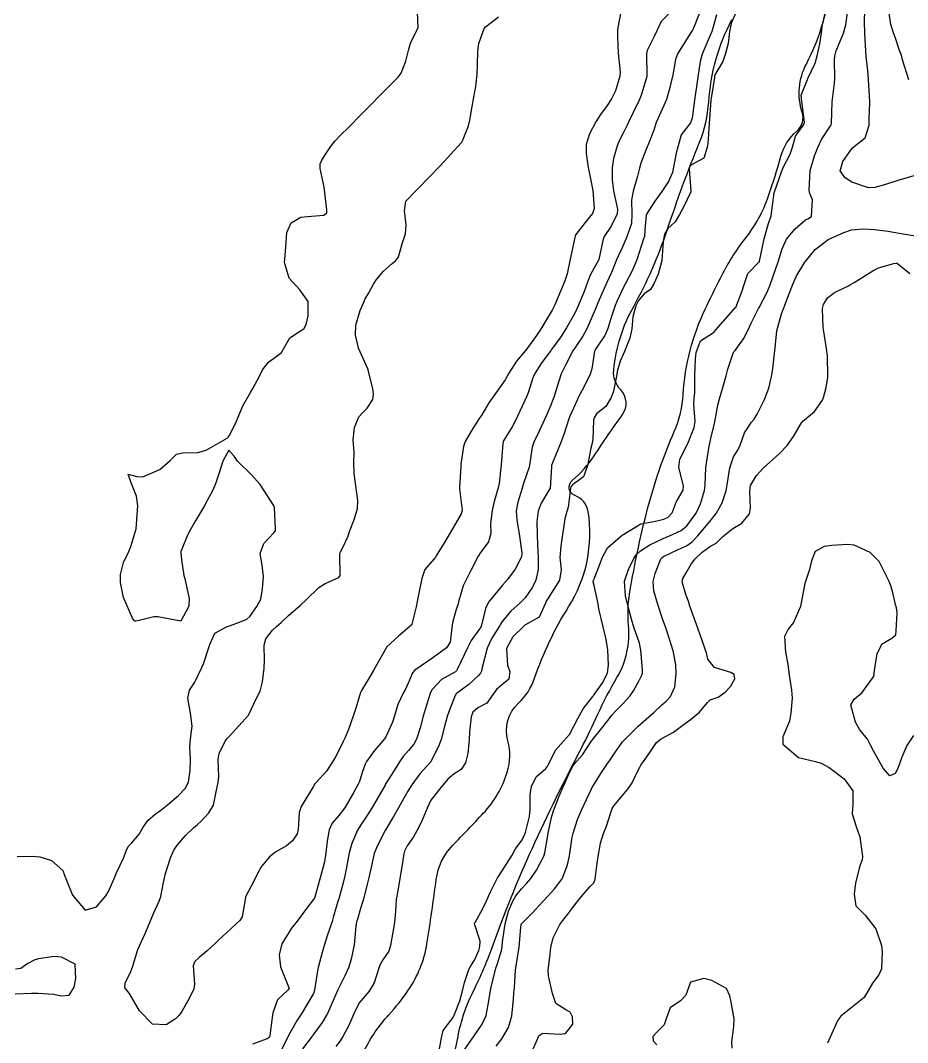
# Model space of a CAD drawing. Header units: metres. Extents: x 318500 to 325275, y 7408834 to 7428799.
# Drawn here: x 321747.1 to 321824.4, y 7416837.9 to 7416927 of the extents above; entities that cross this region are included whole.
import ezdxf

# ---------------------------------------------------------------- set-up
doc = ezdxf.new("R2010")
doc.units = ezdxf.units.M
doc.header["$MEASUREMENT"] = 0
for name, color, linetype in [('Curvas de Nivel 1m', 11, 'Continuous'), ('Curvas de Nivel 5m', 15, 'Continuous'), ('Hidrografia', 140, 'Continuous')]:
    doc.layers.add(name, color=color, linetype=linetype)

msp = doc.modelspace()

# ---------------------------------------------------------------- linework, layer by layer
at = {"layer": 'Curvas de Nivel 1m', "flags": 128}
for points, elevation in [([(321746.763, 7416854.098), (321748.108, 7416854.114), (321748.763, 7416854.068), (321749.778, 7416853.762), (321750.751, 7416852.873), (321750.822, 7416852.729), (321750.852, 7416852.626), (321751.603, 7416850.721), (321752.701, 7416849.426), (321753.695, 7416849.705), (321754.501, 7416850.683), (321754.592, 7416850.812), (321754.725, 7416851.041), (321755.23, 7416852.186), (321755.436, 7416852.67), (321756.036, 7416853.94), (321756.31, 7416854.665), (321756.457, 7416854.981), (321756.78, 7416855.303), (321757.404, 7416856.038), (321757.758, 7416856.646), (321758.183, 7416857.266), (321758.817, 7416857.776), (321759.306, 7416858.14), (321759.876, 7416858.614), (321760.838, 7416859.401), (321761.426, 7416860.012), (321761.71, 7416860.591), (321761.87, 7416861.585), (321761.883, 7416862.59), (321761.835, 7416863.652), (321761.925, 7416864.59), (321762.044, 7416865.463), (321761.888, 7416866.59), (321761.64, 7416867.903), (321761.785, 7416868.592), (321762.258, 7416869.3), (321762.885, 7416870.581), (321762.917, 7416870.655), (321762.992, 7416870.809), (321763.582, 7416872.571), (321764.019, 7416873.571), (321765.034, 7416874.118), (321765.359, 7416874.221), (321766.153, 7416874.533), (321766.799, 7416874.768), (321767.047, 7416875.005), (321767.683, 7416875.891), (321768.009, 7416876.511), (321768.167, 7416877.422), (321768.251, 7416878.508), (321768.123, 7416879.492), (321767.967, 7416880.512), (321768.27, 7416881.371), (321769.147, 7416882.31), (321769.241, 7416882.406), (321769.286, 7416882.498), (321769.295, 7416882.641), (321769.208, 7416884.499), (321769.172, 7416884.63), (321767.962, 7416886.512), (321767.213, 7416887.357), (321765.992, 7416888.539), (321765.691, 7416888.999), (321765.24, 7416889.513), (321764.691, 7416888.558), (321764.343, 7416887.433), (321764.059, 7416886.567), (321763.795, 7416885.967), (321763.173, 7416884.794), (321763.095, 7416884.657), (321763.055, 7416884.581), (321762.344, 7416883.402), (321761.871, 7416882.593), (321761.633, 7416882.104), (321761.124, 7416880.888), (321761.044, 7416880.679), (321761.034, 7416880.601), (321761.11, 7416879.954), (321761.318, 7416878.598), (321761.379, 7416878.305), (321761.761, 7416876.593), (321761.742, 7416875.911), (321761.04, 7416874.6), (321759.045, 7416874.982), (321758.702, 7416874.979), (321757.411, 7416874.654), (321757.105, 7416874.593), (321757.039, 7416874.609), (321756.966, 7416874.661), (321756.837, 7416874.868), (321756.054, 7416876.67), (321755.781, 7416877.975), (321755.783, 7416878.673), (321756.056, 7416879.72), (321756.495, 7416880.666), (321756.671, 7416881.118), (321757.15, 7416882.66), (321757.304, 7416884.658), (321757.182, 7416885.489), (321756.701, 7416886.665), (321756.447, 7416887.428), (321757.206, 7416887.217), (321757.736, 7416887.183), (321759.212, 7416887.822), (321760.112, 7416888.617), (321760.673, 7416889.164), (321761.23, 7416889.28), (321762.533, 7416889.291), (321763.239, 7416889.497), (321765.081, 7416890.553), (321765.172, 7416890.63), (321765.253, 7416890.768), (321765.87, 7416891.942), (321766.098, 7416892.538), (321766.45, 7416893.375), (321767.106, 7416894.523), (321767.314, 7416894.873), (321767.889, 7416895.95), (321768.169, 7416896.512), (321768.672, 7416897.175), (321769.347, 7416897.661), (321769.815, 7416898.031), (321770.07, 7416898.489), (321770.545, 7416899.31), (321771.381, 7416899.858), (321771.762, 7416900.087), (321771.959, 7416900.461), (321772.149, 7416901.211), (321772.131, 7416902.459), (321771.425, 7416903.481), (321770.486, 7416904.484), (321770.08, 7416905.872), (321770.139, 7416906.49), (321770.189, 7416907.201), (321770.287, 7416908.488), (321770.669, 7416909.316), (321771.51, 7416909.8), (321772.099, 7416909.873), (321773.513, 7416909.978), (321773.761, 7416910.193), (321773.785, 7416910.437), (321773.55, 7416912.44), (321773.183, 7416914.062), (321773.185, 7416914.446), (321773.304, 7416914.714), (321773.581, 7416915.15), (321774.094, 7416915.934), (321774.482, 7416916.431), (321775.024, 7416917.01), (321775.618, 7416917.602), (321776.029, 7416918.008), (321776.42, 7416918.408), (321777.642, 7416919.639), (321778.367, 7416920.379), (321779.002, 7416921.028), (321779.67, 7416921.693), (321780.006, 7416922.026), (321780.243, 7416922.354), (321780.651, 7416923.395), (321780.891, 7416924.348), (321781.076, 7416924.987), (321781.73, 7416926.34), (321781.652, 7416928.341)], 723), ([(321799.501, 7416928.104), (321799.195, 7416926.651), (321799.125, 7416926.109), (321799.121, 7416925.506), (321799.187, 7416924.108), (321799.337, 7416922.453), (321799.312, 7416922.104), (321798.935, 7416920.833), (321798.598, 7416920.111), (321798.217, 7416919.542), (321797.636, 7416918.746), (321797.228, 7416918.126), (321796.677, 7416917.071), (321796.389, 7416916.138), (321796.38, 7416915.346), (321796.566, 7416914.135), (321796.727, 7416913.298), (321796.961, 7416912.129), (321797.089, 7416910.564), (321796.934, 7416910.129), (321796.297, 7416909.349), (321795.492, 7416908.298), (321795.433, 7416908.208), (321795.41, 7416908.151), (321795.39, 7416908.053), (321794.995, 7416906.157), (321794.726, 7416904.886), (321794.499, 7416904.164), (321794.175, 7416903.423), (321793.649, 7416902.176), (321793.405, 7416901.704), (321792.823, 7416900.759), (321792.513, 7416900.189), (321792.065, 7416899.508), (321791.365, 7416898.54), (321791.219, 7416898.345), (321791.092, 7416898.204), (321790.301, 7416897.26), (321789.653, 7416896.225), (321789.324, 7416895.642), (321788.331, 7416894.245), (321787.91, 7416893.642), (321787.285, 7416892.598), (321787.146, 7416892.398), (321787.041, 7416892.262), (321786.355, 7416891.178), (321785.834, 7416890.274), (321785.69, 7416889.831), (321785.465, 7416888.278), (321785.442, 7416888.063), (321785.34, 7416886.279), (321785.348, 7416886.129), (321785.563, 7416884.276), (321785.489, 7416883.955), (321785.161, 7416883.405), (321784.514, 7416882.29), (321784.011, 7416881.423), (321783.313, 7416880.307), (321783.24, 7416880.186), (321783.115, 7416880.002), (321782.319, 7416879.104), (321782.049, 7416878.326), (321781.805, 7416877.057), (321781.656, 7416876.331), (321781.551, 7416875.845), (321781.176, 7416874.338), (321781.124, 7416874.254), (321781.038, 7416874.181), (321780.055, 7416873.319), (321779.01, 7416872.36), (321777.874, 7416870.377), (321777.547, 7416869.817), (321776.967, 7416868.851), (321776.795, 7416868.56), (321776.72, 7416868.394), (321776.306, 7416867.033), (321776.083, 7416866.403), (321775.662, 7416865.154), (321775.33, 7416864.414), (321775.189, 7416864.132), (321774.896, 7416863.515), (321774.517, 7416862.793), (321774.319, 7416862.426), (321773.751, 7416861.547), (321772.852, 7416860.557), (321772.789, 7416860.503), (321772.734, 7416860.442), (321772.578, 7416860.174), (321771.534, 7416858.459), (321771.358, 7416857.926), (321771.263, 7416856.463), (321771.185, 7416856.073), (321770.785, 7416855.478), (321770.241, 7416855.016), (321769.315, 7416854.492), (321768.766, 7416854.074), (321768.06, 7416853.204), (321767.659, 7416852.511), (321767.369, 7416851.885), (321766.722, 7416850.645), (321766.683, 7416850.558), (321766.671, 7416850.521), (321766.377, 7416848.842), (321766.201, 7416848.527), (321764.676, 7416847.127), (321764.372, 7416846.854), (321764.054, 7416846.556), (321763.343, 7416845.88), (321762.651, 7416845.284), (321762.27, 7416844.952), (321762.114, 7416844.578), (321762.231, 7416842.961), (321762.189, 7416842.576), (321761.8, 7416841.78), (321761.14, 7416840.592), (321760.911, 7416840.269), (321760.58, 7416839.951), (321759.763, 7416839.422), (321758.573, 7416839.486), (321757.442, 7416840.641), (321756.604, 7416842.099), (321756.364, 7416842.41), (321756.154, 7416842.657), (321756.187, 7416843.086), (321756.629, 7416843.941), (321756.826, 7416844.459), (321756.879, 7416844.648), (321757.308, 7416845.996), (321757.593, 7416846.641), (321757.939, 7416847.376), (321758.459, 7416848.632), (321758.528, 7416848.796), (321758.698, 7416849.186), (321759.139, 7416850.198), (321759.288, 7416850.621), (321759.536, 7416851.82), (321759.699, 7416852.616), (321760.133, 7416853.979), (321760.403, 7416854.606), (321760.543, 7416854.834), (321760.778, 7416855.135), (321761.454, 7416855.93), (321762.148, 7416856.587), (321762.497, 7416856.891), (321762.809, 7416857.184), (321763.487, 7416857.903), (321763.881, 7416858.564), (321764.153, 7416859.87), (321764.298, 7416860.558), (321764.351, 7416861.064), (321764.312, 7416862.559), (321764.384, 7416863.061), (321764.904, 7416864.155), (321765.081, 7416864.374), (321765.25, 7416864.545), (321766.929, 7416866.427), (321766.971, 7416866.478), (321767.001, 7416866.519), (321767.624, 7416867.839), (321767.955, 7416868.51), (321768.17, 7416869.31), (321768.303, 7416870.507), (321768.328, 7416871.176), (321768.299, 7416872.507), (321768.446, 7416873.078), (321769.03, 7416873.835), (321769.378, 7416874.151), (321769.779, 7416874.489), (321770.436, 7416875.092), (321771.058, 7416875.664), (321771.495, 7416876.032), (321771.971, 7416876.456), (321773.081, 7416877.526), (321773.627, 7416877.892), (321774.804, 7416878.423), (321774.929, 7416878.585), (321774.899, 7416880.422), (321774.94, 7416880.604), (321775.128, 7416880.966), (321775.589, 7416881.967), (321775.746, 7416882.411), (321776.123, 7416883.368), (321776.454, 7416884.401), (321776.474, 7416885.108), (321776.294, 7416886.404), (321776.15, 7416887.472), (321776.123, 7416888.407), (321776.142, 7416889.309), (321776.082, 7416890.408), (321776.178, 7416891.495), (321776.566, 7416892.401), (321776.905, 7416892.777), (321777.292, 7416893.178), (321777.773, 7416893.913), (321777.854, 7416894.382), (321777.786, 7416894.854), (321777.416, 7416896.389), (321777.333, 7416896.605), (321776.54, 7416898.402), (321776.267, 7416899.516), (321776.292, 7416900.406), (321776.678, 7416901.676), (321776.984, 7416902.396), (321777.12, 7416902.689), (321777.423, 7416903.227), (321777.85, 7416903.968), (321778.107, 7416904.38), (321778.711, 7416905.111), (321779.461, 7416905.765), (321779.781, 7416906.041), (321780.007, 7416906.355), (321780.354, 7416907.479), (321780.628, 7416908.349), (321780.701, 7416909.149), (321780.555, 7416910.35), (321780.661, 7416911.22), (321781.547, 7416912.141), (321781.654, 7416912.233), (321781.756, 7416912.337), (321783.569, 7416914.19), (321783.68, 7416914.308), (321784.585, 7416915.295), (321785.488, 7416916.282), (321785.539, 7416916.343), (321785.603, 7416916.461), (321786.116, 7416917.782), (321786.238, 7416918.274), (321786.45, 7416919.464), (321786.591, 7416920.271), (321786.749, 7416921.184), (321786.874, 7416922.268), (321786.902, 7416923.057), (321786.923, 7416924.268), (321787.028, 7416924.956), (321787.484, 7416926.262), (321787.598, 7416926.395), (321787.734, 7416926.494), (321788.727, 7416927.263)], 724), ([(321803.755, 7416927.712), (321802.934, 7416926.866), (321802.541, 7416926.062), (321802.294, 7416925.494), (321801.713, 7416924.334), (321801.652, 7416924.071), (321801.68, 7416922.07), (321801.212, 7416920.521), (321801.045, 7416920.079), (321800.489, 7416918.938), (321800.081, 7416918.093), (321799.939, 7416917.781), (321799.616, 7416917.144), (321799.258, 7416916.451), (321799.107, 7416916.105), (321798.758, 7416914.933), (321798.644, 7416914.109), (321798.636, 7416913.032), (321798.766, 7416912.108), (321799.107, 7416910.523), (321799.086, 7416910.104), (321798.576, 7416909.037), (321797.966, 7416908.115), (321797.823, 7416907.781), (321797.497, 7416906.12), (321797.491, 7416906.098), (321797.469, 7416906.058), (321796.763, 7416904.818), (321796.503, 7416904.134), (321796.219, 7416903.347), (321795.721, 7416902.145), (321795.403, 7416901.457), (321794.674, 7416900.161), (321794.162, 7416899.384), (321793.361, 7416898.27), (321793.324, 7416898.217), (321793.293, 7416898.181), (321792.462, 7416897.07), (321791.898, 7416896.194), (321791.724, 7416895.799), (321791.313, 7416894.498), (321791.196, 7416894.202), (321790.606, 7416892.894), (321790.291, 7416892.215), (321789.94, 7416891.55), (321789.254, 7416890.465), (321789.163, 7416890.32), (321789.133, 7416890.232), (321789.12, 7416890.103), (321788.976, 7416888.234), (321788.805, 7416886.637), (321788.719, 7416886.237), (321788.375, 7416885.049), (321788.181, 7416884.245), (321788.042, 7416883.13), (321788.059, 7416882.246), (321787.86, 7416881.529), (321787.124, 7416880.502), (321787.025, 7416880.357), (321786.975, 7416880.261), (321786.34, 7416879.029), (321785.935, 7416878.272), (321785.673, 7416877.686), (321785.259, 7416876.278), (321785.219, 7416876.127), (321785.06, 7416875.619), (321784.748, 7416874.581), (321784.695, 7416874.285), (321784.527, 7416872.777), (321784.218, 7416872.292), (321783.001, 7416871.422), (321781.432, 7416870.333), (321781.232, 7416870.09), (321780.977, 7416869.468), (321780.623, 7416868.686), (321780.433, 7416868.345), (321779.957, 7416867.338), (321779.665, 7416866.353), (321779.485, 7416865.794), (321778.912, 7416864.515), (321778.808, 7416864.362), (321777.936, 7416863.333), (321777.234, 7416862.385), (321777.112, 7416862.15), (321776.866, 7416861.425), (321776.619, 7416860.628), (321776.518, 7416860.395), (321776.136, 7416859.693), (321775.356, 7416858.412), (321775.148, 7416858.092), (321774.819, 7416857.678), (321774.231, 7416857.004), (321773.974, 7416856.428), (321773.788, 7416855.427), (321773.687, 7416854.431), (321773.556, 7416853.638), (321773.238, 7416852.435), (321773.132, 7416852.048), (321772.722, 7416850.554), (321772.693, 7416850.468), (321772.672, 7416850.441), (321771.832, 7416849.324), (321771.171, 7416848.463), (321770.684, 7416847.841), (321769.835, 7416846.483), (321769.602, 7416845.539), (321769.74, 7416844.479), (321770.477, 7416842.606), (321770.412, 7416842.472), (321769.464, 7416841.618), (321769.077, 7416840.485), (321769.012, 7416840.058), (321768.807, 7416838.488), (321768.734, 7416838.312), (321768.556, 7416838.205), (321767.299, 7416837.758)], 723), ([(321806.232, 7416927.533), (321805.734, 7416926.282), (321805.643, 7416926.11), (321805.583, 7416926.022), (321805.327, 7416925.627), (321804.356, 7416924.04), (321804.182, 7416923.563), (321803.904, 7416922.047), (321803.861, 7416921.864), (321803.666, 7416921.124), (321803.449, 7416920.256), (321803.381, 7416920.053), (321803.143, 7416919.553), (321802.478, 7416918.057), (321802.274, 7416917.407), (321801.769, 7416916.067), (321801.713, 7416915.953), (321801.594, 7416915.66), (321801.148, 7416914.504), (321801.024, 7416914.078), (321800.865, 7416913.382), (321800.478, 7416912.086), (321800.338, 7416911.288), (321800.374, 7416910.087), (321800.322, 7416909.274), (321799.942, 7416908.093), (321799.48, 7416907.072), (321799.167, 7416906.409), (321799.039, 7416906.104), (321798.582, 7416904.98), (321798.199, 7416904.112), (321797.965, 7416903.582), (321797.413, 7416902.347), (321797.344, 7416902.188), (321797.313, 7416902.121), (321797.25, 7416901.964), (321796.472, 7416900.134), (321796.082, 7416899.436), (321795.363, 7416898.374), (321795.272, 7416898.241), (321795.22, 7416898.152), (321794.592, 7416896.91), (321794.216, 7416896.167), (321793.717, 7416894.577), (321793.596, 7416894.176), (321793.515, 7416893.969), (321793.299, 7416893.439), (321792.912, 7416892.558), (321792.742, 7416892.185), (321792.278, 7416891.176), (321791.819, 7416890.194), (321791.682, 7416889.759), (321791.445, 7416888.198), (321791.41, 7416888.015), (321791.219, 7416887.445), (321790.9, 7416886.51), (321790.806, 7416886.206), (321790.422, 7416884.971), (321790.285, 7416884.213), (321790.347, 7416883.397), (321790.541, 7416882.209), (321790.775, 7416880.556), (321790.74, 7416880.206), (321790.192, 7416879.125), (321789.512, 7416878.224), (321789.085, 7416877.737), (321787.881, 7416876.248), (321787.611, 7416875.702), (321787.269, 7416874.257), (321787.203, 7416874.092), (321787.034, 7416873.859), (321786.36, 7416872.926), (321786.049, 7416872.27), (321785.158, 7416870.444), (321785.07, 7416870.279), (321785.034, 7416870.235), (321784.989, 7416870.205), (321783.765, 7416869.512), (321782.965, 7416868.664), (321782.828, 7416868.446), (321782.769, 7416868.313), (321782.351, 7416866.906), (321782.178, 7416866.321), (321781.896, 7416865.301), (321781.598, 7416864.33), (321781.363, 7416863.874), (321780.895, 7416863.322), (321780.427, 7416862.805), (321780.104, 7416862.348), (321779.63, 7416861.591), (321778.869, 7416860.36), (321778.85, 7416860.326), (321777.723, 7416858.377), (321777.383, 7416857.82), (321776.808, 7416856.947), (321776.584, 7416856.613), (321776.458, 7416856.395), (321775.959, 7416855.225), (321775.73, 7416854.406), (321775.48, 7416853.132), (321775.342, 7416852.411), (321775.226, 7416851.93), (321774.807, 7416850.419), (321774.785, 7416850.353), (321774.715, 7416850.09), (321774.335, 7416848.784), (321774.223, 7416848.425), (321773.835, 7416847.272), (321773.555, 7416846.431), (321773.368, 7416845.725), (321773.017, 7416844.436), (321772.949, 7416844.123), (321772.699, 7416842.439), (321772.607, 7416842.172), (321771.584, 7416840.455), (321771.199, 7416839.842), (321770.564, 7416838.768), (321770.468, 7416838.565), (321770.431, 7416838.471), (321769.801, 7416837.217)], 722), ([(321807.752, 7416927.446), (321807.44, 7416926.289), (321807.339, 7416925.996), (321807.054, 7416925.331), (321806.511, 7416924.008), (321806.334, 7416923.377), (321806.131, 7416922.013), (321806.074, 7416921.614), (321805.837, 7416920.017), (321805.634, 7416918.437), (321805.476, 7416918.022), (321804.655, 7416916.989), (321804.397, 7416916.032), (321804.225, 7416915.399), (321803.956, 7416914.036), (321803.898, 7416913.706), (321803.559, 7416912.908), (321802.99, 7416912.048), (321802.377, 7416911.218), (321801.64, 7416910.068), (321801.609, 7416909.978), (321801.5, 7416908.718), (321801.455, 7416908.106), (321801.446, 7416908.071), (321801.424, 7416908.005), (321800.809, 7416906.08), (321800.398, 7416905.144), (321799.841, 7416904.094), (321799.702, 7416903.83), (321799.428, 7416903.277), (321799.058, 7416902.461), (321798.917, 7416902.105), (321798.527, 7416900.98), (321798.258, 7416900.111), (321798.006, 7416899.488), (321797.367, 7416898.559), (321797.183, 7416898.302), (321797.11, 7416898.124), (321796.88, 7416896.584), (321796.742, 7416896.129), (321796.179, 7416894.998), (321795.726, 7416894.144), (321795.589, 7416893.862), (321795.296, 7416893.22), (321794.967, 7416892.472), (321794.85, 7416892.156), (321794.46, 7416890.964), (321794.161, 7416890.166), (321793.45, 7416888.395), (321793.368, 7416888.178), (321793.347, 7416888.059), (321793.234, 7416886.179), (321793.23, 7416886.149), (321793.199, 7416886.103), (321792.471, 7416884.897), (321792.199, 7416884.19), (321792.092, 7416883.26), (321792.101, 7416882.19), (321792.126, 7416881.199), (321792.184, 7416880.189), (321792.191, 7416879.102), (321792.003, 7416878.191), (321791.712, 7416877.565), (321791.074, 7416876.641), (321790.628, 7416876.207), (321789.803, 7416875.475), (321789.045, 7416874.565), (321788.918, 7416874.355), (321788.849, 7416874.233), (321788.153, 7416873.113), (321787.74, 7416872.249), (321787.313, 7416870.575), (321787.264, 7416870.256), (321787.17, 7416870.074), (321786.984, 7416869.877), (321786.144, 7416869.096), (321785.06, 7416868.279), (321785.011, 7416868.227), (321784.958, 7416868.118), (321784.435, 7416866.79), (321784.272, 7416866.29), (321784.042, 7416865.414), (321783.752, 7416864.297), (321783.519, 7416863.683), (321782.882, 7416862.441), (321782.833, 7416862.358), (321782.798, 7416862.311), (321781.877, 7416861.313), (321781.175, 7416860.335), (321780.844, 7416859.782), (321780.311, 7416858.87), (321780.012, 7416858.348), (321779.575, 7416857.596), (321778.85, 7416856.36), (321778.834, 7416856.325), (321778.799, 7416856.262), (321778.15, 7416854.999), (321777.909, 7416854.373), (321777.658, 7416853.275), (321777.477, 7416852.379), (321777.331, 7416851.791), (321776.957, 7416850.386), (321776.906, 7416850.198), (321776.708, 7416849.558), (321776.441, 7416848.647), (321776.37, 7416848.395), (321776.306, 7416848.015), (321776.165, 7416846.398), (321775.892, 7416845.161), (321775.648, 7416844.405), (321775.346, 7416843.693), (321774.693, 7416842.419), (321774.608, 7416842.222), (321773.843, 7416840.421), (321773.374, 7416839.632), (321772.561, 7416838.535), (321772.521, 7416838.48), (321772.491, 7416838.441), (321771.659, 7416837.338)], 721), ([(321785.677, 7416837.134), (321786.48, 7416838.261), (321786.513, 7416838.309), (321786.562, 7416838.375), (321787.328, 7416839.499), (321787.652, 7416840.244), (321787.89, 7416841.528), (321788.005, 7416842.239), (321788.111, 7416842.744), (321788.466, 7416844.233), (321788.508, 7416844.366), (321788.648, 7416844.766), (321788.991, 7416845.899), (321789.054, 7416846.224), (321789.102, 7416846.651), (321789.315, 7416848.221), (321789.599, 7416849.324), (321789.993, 7416850.211), (321790.263, 7416850.671), (321790.736, 7416851.27), (321791.192, 7416851.746), (321791.572, 7416852.192), (321792.046, 7416852.898), (321792.722, 7416854.18), (321792.732, 7416854.219), (321792.774, 7416854.424), (321793.04, 7416855.933), (321793.081, 7416856.176), (321793.39, 7416857.603), (321793.565, 7416858.169), (321794.033, 7416859.353), (321794.384, 7416860.157), (321794.527, 7416860.483), (321794.867, 7416861.277), (321795.149, 7416861.873), (321795.347, 7416862.143), (321796.057, 7416862.968), (321796.83, 7416864.121), (321796.911, 7416864.239), (321797.762, 7416865.271), (321798.397, 7416866.105), (321798.624, 7416866.413), (321798.94, 7416866.769), (321799.603, 7416867.437), (321800.202, 7416868.081), (321800.515, 7416868.528), (321800.98, 7416869.377), (321801.22, 7416869.833), (321801.288, 7416870.066), (321801.299, 7416870.371), (321801.162, 7416872.068), (321801.019, 7416872.679), (321800.549, 7416874.077), (321800.34, 7416874.791), (321799.992, 7416876.086), (321799.807, 7416876.819), (321799.739, 7416878.09), (321800.071, 7416879.12), (321800.539, 7416880.079), (321800.784, 7416880.416), (321801.13, 7416880.727), (321801.928, 7416881.269), (321803.147, 7416881.828), (321803.299, 7416881.887), (321803.649, 7416882.035), (321804.661, 7416882.519), (321805.159, 7416882.92), (321805.967, 7416884.008), (321806.356, 7416884.829), (321806.697, 7416885.998), (321806.75, 7416886.454), (321806.821, 7416887.996), (321807.105, 7416889.848), (321807.139, 7416889.992), (321807.164, 7416890.078), (321807.258, 7416890.528), (321807.539, 7416891.724), (321807.592, 7416891.985), (321807.866, 7416893.417), (321808.012, 7416893.979), (321808.308, 7416894.963), (321808.576, 7416895.971), (321808.728, 7416896.58), (321809.197, 7416897.962), (321809.26, 7416898.063), (321809.363, 7416898.186), (321810.11, 7416899.222), (321810.465, 7416899.949), (321810.759, 7416900.584), (321811.409, 7416901.857), (321811.454, 7416901.939), (321812.132, 7416903.227), (321812.421, 7416903.925), (321812.699, 7416904.674), (321813.132, 7416905.915), (321813.481, 7416907.048), (321813.859, 7416907.904), (321814.592, 7416908.806), (321815.515, 7416909.568), (321815.719, 7416909.676), (321816.027, 7416909.875), (321816.102, 7416911.321), (321815.894, 7416911.885), (321815.824, 7416912.158), (321815.911, 7416913.885), (321816.303, 7416915.166), (321816.578, 7416915.875), (321816.903, 7416916.578), (321817.628, 7416917.696), (321817.701, 7416917.787), (321817.748, 7416917.858), (321817.76, 7416917.987), (321817.83, 7416919.857), (321818.043, 7416921.486), (321818.066, 7416921.854), (321818.035, 7416923.525), (321818.053, 7416923.855), (321818.182, 7416924.32), (321818.814, 7416925.844), (321819.015, 7416926.567), (321819.186, 7416927.839)], 721), ([(321825.351, 7416913.536), (321823.562, 7416913.007), (321822.398, 7416912.637), (321821.556, 7416912.384), (321820.989, 7416912.382), (321819.56, 7416912.861), (321818.965, 7416913.24), (321818.543, 7416913.845), (321818.767, 7416914.657), (321819.561, 7416915.831), (321819.581, 7416915.85), (321819.601, 7416915.865), (321820.714, 7416916.718), (321821.052, 7416917.816), (321821.06, 7416918.391), (321821.11, 7416919.815), (321821.098, 7416920.376), (321820.99, 7416921.817), (321820.927, 7416922.582), (321820.801, 7416923.819), (321820.734, 7416924.806), (321820.69, 7416925.82), (321820.661, 7416926.906), (321820.679, 7416927.821)], 722), ([(321824.524, 7416921.767), (321823.957, 7416923.525), (321823.906, 7416923.777), (321823.863, 7416923.929), (321823.716, 7416924.347), (321823.339, 7416925.399), (321823.2, 7416925.788), (321822.942, 7416926.592), (321822.779, 7416927.795)], 723), ([(321788.55, 7416837.572), (321789.028, 7416838.223), (321789.601, 7416839.188), (321789.916, 7416840.21), (321790.034, 7416841.639), (321790.084, 7416842.208), (321790.134, 7416842.69), (321790.236, 7416844.206), (321790.285, 7416844.565), (321790.527, 7416846.202), (321790.687, 7416847.911), (321790.715, 7416848.175), (321790.726, 7416848.2), (321791.706, 7416849.189), (321792.607, 7416850.181), (321792.661, 7416850.24), (321792.722, 7416850.305), (321793.629, 7416851.275), (321794.281, 7416852.157), (321794.762, 7416853.362), (321794.925, 7416854.148), (321795.168, 7416855.77), (321795.245, 7416856.143), (321795.637, 7416857.319), (321795.982, 7416858.133), (321796.849, 7416860.001), (321796.887, 7416860.082), (321796.911, 7416860.119), (321797.66, 7416861.32), (321798.191, 7416862.107), (321798.475, 7416862.515), (321798.896, 7416863.135), (321799.276, 7416863.723), (321799.562, 7416864.09), (321800.924, 7416865.457), (321801.609, 7416866.06), (321802.308, 7416866.681), (321802.949, 7416867.281), (321803.353, 7416867.637), (321803.73, 7416868.032), (321804.119, 7416868.882), (321804.243, 7416870.027), (321804.197, 7416870.829), (321803.964, 7416872.03), (321803.48, 7416873.589), (321803.318, 7416874.037), (321803.051, 7416874.796), (321802.636, 7416876.047), (321802.288, 7416877.258), (321802.22, 7416878.053), (321802.388, 7416878.764), (321802.883, 7416880.044), (321802.996, 7416880.168), (321803.123, 7416880.24), (321804.341, 7416880.818), (321805.137, 7416881.185), (321805.639, 7416881.517), (321806.097, 7416882.006), (321807.163, 7416883.294), (321807.711, 7416883.982), (321808.243, 7416884.916), (321808.601, 7416885.969), (321808.686, 7416886.489), (321808.898, 7416887.965), (321809.24, 7416888.935), (321809.625, 7416889.578), (321809.819, 7416889.954), (321810.199, 7416891.018), (321810.801, 7416891.945), (321811.017, 7416892.21), (321811.291, 7416892.651), (321811.735, 7416893.502), (321811.943, 7416893.931), (321812.306, 7416894.911), (321812.555, 7416895.922), (321812.667, 7416896.593), (321812.817, 7416897.918), (321812.851, 7416898.434), (321812.997, 7416899.916), (321813.405, 7416901.388), (321813.616, 7416901.907), (321814.118, 7416903.211), (321814.363, 7416903.896), (321814.706, 7416904.636), (321815.44, 7416905.88), (321815.47, 7416905.926), (321816.344, 7416907.008), (321817.49, 7416907.86), (321818.851, 7416908.488), (321819.503, 7416908.707), (321820.527, 7416908.793), (321821.504, 7416908.734), (321822.71, 7416908.584), (321823.5, 7416908.446), (321825.066, 7416908.187)], 722), ([(321791.651, 7416837.082), (321792.149, 7416838.184), (321792.264, 7416838.484), (321792.568, 7416838.704), (321794.112, 7416838.611), (321794.568, 7416838.674), (321795.223, 7416839.497), (321795.191, 7416840.141), (321794.996, 7416840.546), (321794.596, 7416840.725), (321793.739, 7416841.301), (321793.452, 7416842.167), (321793.111, 7416843.695), (321793.059, 7416844.174), (321793.233, 7416845.6), (321793.29, 7416846.171), (321793.518, 7416847.007), (321794.09, 7416848.159), (321794.342, 7416848.509), (321794.702, 7416848.966), (321795.211, 7416849.644), (321795.599, 7416850.137), (321796.1, 7416850.759), (321796.741, 7416851.489), (321797.055, 7416851.807), (321797.164, 7416852.116), (321797.351, 7416853.527), (321797.442, 7416854.113), (321797.637, 7416855.262), (321797.903, 7416856.109), (321798.162, 7416856.754), (321798.584, 7416858.102), (321798.656, 7416858.278), (321798.834, 7416858.542), (321800.111, 7416860.081), (321800.402, 7416860.531), (321800.872, 7416861.515), (321801.049, 7416861.896), (321801.159, 7416862.066), (321801.866, 7416863.085), (321802.523, 7416864.046), (321802.913, 7416864.362), (321804.002, 7416864.946), (321804.926, 7416865.626), (321805.447, 7416866.012), (321806.261, 7416866.679), (321806.953, 7416867.526), (321807.206, 7416867.737), (321807.904, 7416867.976), (321808.507, 7416868.427), (321808.974, 7416868.903), (321809.352, 7416869.589), (321809.284, 7416869.957), (321808.992, 7416870.127), (321807.576, 7416870.562), (321807.003, 7416871.281), (321806.864, 7416871.848), (321806.83, 7416871.993), (321806.74, 7416872.268), (321806.109, 7416874.004), (321805.563, 7416875.512), (321805.406, 7416876.015), (321805.328, 7416876.272), (321805.079, 7416876.917), (321804.762, 7416878.023), (321804.801, 7416878.317), (321805.102, 7416878.82), (321805.543, 7416879.584), (321805.854, 7416880.009), (321806.503, 7416880.626), (321807.136, 7416881.074), (321807.716, 7416881.407), (321808.292, 7416881.973), (321809.157, 7416882.694), (321809.965, 7416883.148), (321810.616, 7416883.946), (321810.706, 7416884.416), (321810.653, 7416885.945), (321810.716, 7416886.437), (321811.22, 7416887.3), (321811.528, 7416887.633), (321811.824, 7416887.931), (321813.243, 7416889.213), (321813.92, 7416889.9), (321814.462, 7416890.692), (321815.153, 7416891.882), (321815.205, 7416891.958), (321815.282, 7416892.024), (321816.277, 7416892.888), (321816.997, 7416893.863), (321817.088, 7416894.087), (321817.321, 7416894.955), (321817.453, 7416895.858), (321817.412, 7416897.807), (321817.405, 7416897.859), (321817.364, 7416898.15), (321817.103, 7416899.863), (321817.059, 7416900.198), (321816.986, 7416901.864), (321817.071, 7416902.208), (321817.424, 7416902.768), (321818.036, 7416903.246), (321819.257, 7416903.833), (321819.442, 7416903.936), (321819.747, 7416904.128), (321821.461, 7416905.195), (321821.869, 7416905.39), (321823.195, 7416905.783), (321823.441, 7416905.81), (321823.47, 7416905.806), (321823.493, 7416905.803), (321823.536, 7416905.779), (321824.604, 7416904.91)], 723), ([(321824.919, 7416864.631), (321824.337, 7416863.759), (321823.908, 7416862.751), (321823.552, 7416861.77), (321823.311, 7416861.336), (321822.87, 7416861.118), (321822.269, 7416861.786), (321821.459, 7416863.237), (321821.187, 7416863.797), (321820.915, 7416864.317), (321820.254, 7416865.14), (321819.86, 7416865.816), (321819.457, 7416867.318), (321819.755, 7416867.818), (321820.426, 7416868.35), (321820.98, 7416869.121), (321821.254, 7416869.529), (321821.468, 7416869.795), (321821.511, 7416870.311), (321821.764, 7416871.792), (321822.189, 7416872.622), (321823.03, 7416873.13), (321823.383, 7416873.427), (321823.403, 7416873.775), (321823.508, 7416875.328), (321823.43, 7416875.775), (321823.353, 7416876.056), (321823.084, 7416877.215), (321822.92, 7416877.782), (321822.813, 7416878.064), (321821.922, 7416879.792), (321821.132, 7416880.601), (321819.739, 7416881.223), (321819.142, 7416881.285), (321817.793, 7416881.198), (321817.139, 7416881.115), (321816.337, 7416880.663), (321816.017, 7416879.871), (321815.859, 7416879.122), (321815.457, 7416877.876), (321815.38, 7416877.584), (321815.07, 7416875.88), (321814.454, 7416874.484), (321813.995, 7416873.896), (321813.666, 7416873.265), (321813.772, 7416871.899), (321813.961, 7416870.857), (321814.074, 7416869.894), (321814.28, 7416868.58), (321814.341, 7416867.889), (321814.236, 7416866.596), (321814.099, 7416865.892), (321813.529, 7416864.514), (321813.533, 7416863.901), (321814.893, 7416862.734), (321816.382, 7416862.37), (321816.886, 7416862.238), (321817.566, 7416861.85), (321818.866, 7416860.881), (321819.64, 7416859.818), (321819.644, 7416858.624), (321819.581, 7416857.819), (321819.916, 7416856.711), (321820.23, 7416855.809), (321820.477, 7416854.102), (321820.445, 7416853.805), (321820.249, 7416853.292), (321819.877, 7416851.813), (321819.744, 7416850.806), (321819.886, 7416849.813), (321820.708, 7416848.986), (321821.636, 7416847.791), (321822.127, 7416846.334), (321822.181, 7416845.785), (321822.126, 7416844.307), (321821.904, 7416843.787), (321821.358, 7416843.064), (321820.61, 7416841.8), (321818.594, 7416840.194), (321818.322, 7416839.834), (321817.784, 7416838.63), (321817.425, 7416837.847)], 723), ([(321746.604, 7416842.141), (321748.015, 7416842.18), (321748.604, 7416842.183), (321749.97, 7416842.106), (321750.602, 7416841.964), (321751.32, 7416842.005), (321751.735, 7416842.719), (321751.875, 7416843.464), (321751.842, 7416844.718), (321750.649, 7416845.323), (321749.993, 7416845.396), (321748.646, 7416845.184), (321748.317, 7416845.093), (321747.69, 7416844.774), (321747.09, 7416844.326), (321746.633, 7416844.291)], 723), ([(321809.107, 7416837.399), (321809.071, 7416837.955), (321809.247, 7416839.287), (321809.28, 7416839.953), (321809.004, 7416841.558), (321808.911, 7416841.957), (321808.619, 7416842.587), (321807.328, 7416843.281), (321806.632, 7416843.476), (321805.49, 7416843.144), (321805.065, 7416842.013), (321804.605, 7416841.534), (321803.709, 7416840.919), (321803.388, 7416840.032), (321803.189, 7416839.426), (321802.571, 7416838.806), (321802.185, 7416838.426), (321802.222, 7416838.045), (321802.555, 7416837.684)], 723)]:
    msp.add_lwpolyline(points, dxfattribs=dict(at, elevation=elevation))
at = {"layer": 'Curvas de Nivel 5m', "elevation": 720, "flags": 128}
for points in [[(321809.579, 7416927.972), (321809.029, 7416926.689), (321808.883, 7416925.978), (321808.757, 7416924.942), (321808.514, 7416923.982), (321808.31, 7416923.374), (321807.685, 7416922.355), (321807.585, 7416922.088), (321807.565, 7416921.992), (321807.305, 7416920.345), (321807.254, 7416919.996), (321807.209, 7416919.56), (321807.112, 7416917.998), (321807.021, 7416916.586), (321806.976, 7416915.999), (321806.637, 7416914.951), (321805.575, 7416914.372), (321805.388, 7416914.207), (321805.353, 7416914.022), (321805.507, 7416912.064), (321805.506, 7416912.02), (321804.882, 7416910.674), (321804.515, 7416910.03), (321804.135, 7416909.409), (321803.502, 7416908.825), (321803.217, 7416908.321), (321803.147, 7416908.045), (321803.095, 7416907.655), (321802.968, 7416906.048), (321802.663, 7416904.841), (321802.325, 7416904.057), (321801.998, 7416903.495), (321801.426, 7416903.133), (321800.949, 7416902.545), (321800.726, 7416902.08), (321800.442, 7416901.126), (321800.372, 7416900.085), (321800.2, 7416899.265), (321799.722, 7416898.095), (321799.618, 7416897.834), (321799.347, 7416897.249), (321799.079, 7416896.357), (321799.046, 7416896.103), (321798.775, 7416894.646), (321798.575, 7416894.107), (321798.089, 7416893.321), (321797.288, 7416892.672), (321797.071, 7416892.336), (321797.02, 7416892.124), (321796.956, 7416890.423), (321796.915, 7416890.125), (321796.795, 7416889.676), (321796.489, 7416888.131), (321796.155, 7416887.197), (321795.205, 7416886.474), (321795.054, 7416886.3), (321795.018, 7416886.153), (321794.8, 7416884.531), (321794.699, 7416884.157), (321794.52, 7416883.516), (321794.319, 7416882.162), (321794.164, 7416881.135), (321794.094, 7416880.165), (321794.197, 7416879.07), (321794.064, 7416878.165), (321793.074, 7416876.618), (321792.909, 7416876.344), (321792.851, 7416876.182), (321792.293, 7416874.946), (321791.041, 7416874.258), (321791.005, 7416874.236), (321790.966, 7416874.201), (321789.993, 7416873.248), (321789.423, 7416872.224), (321789.523, 7416870.75), (321789.713, 7416870.219), (321789.642, 7416869.558), (321788.972, 7416869.01), (321788.563, 7416868.639), (321788.28, 7416868.24), (321787.726, 7416867.47), (321786.942, 7416867.047), (321786.515, 7416866.685), (321786.36, 7416866.266), (321786.221, 7416864.962), (321786.184, 7416864.267), (321786.074, 7416863.086), (321785.856, 7416862.27), (321785.477, 7416861.668), (321784.865, 7416861.295), (321784.32, 7416860.826), (321783.852, 7416860.295), (321782.837, 7416858.998), (321782.513, 7416858.315), (321782.028, 7416857.106), (321781.626, 7416856.328), (321781.323, 7416855.801), (321780.78, 7416855.029), (321780.548, 7416854.568), (321780.482, 7416854.343), (321780.253, 7416852.847), (321780.177, 7416852.346), (321779.972, 7416851.107), (321779.829, 7416850.349), (321779.745, 7416849.309), (321779.684, 7416848.35), (321779.52, 7416847.513), (321779.314, 7416846.354), (321779.166, 7416845.851), (321778.651, 7416845.09), (321778.392, 7416844.616), (321778.314, 7416844.365), (321777.9, 7416843.091), (321777.454, 7416842.377), (321776.599, 7416841.337), (321776.117, 7416840.395), (321775.667, 7416839.306), (321775.179, 7416838.404), (321774.938, 7416838.022), (321774.547, 7416837.549)], [(321783.587, 7416837.336), (321783.78, 7416838.292), (321783.923, 7416838.937), (321784.583, 7416839.798), (321784.784, 7416840.081), (321784.885, 7416840.277), (321785.359, 7416841.515), (321785.572, 7416842.27), (321785.768, 7416843.123), (321786.154, 7416844.265), (321786.334, 7416844.574), (321786.652, 7416845.076), (321787.014, 7416845.906), (321787.122, 7416846.253), (321787.151, 7416846.729), (321786.689, 7416848.151), (321786.649, 7416848.26), (321786.657, 7416848.294), (321786.691, 7416848.345), (321787.385, 7416849.575), (321787.685, 7416850.246), (321787.999, 7416850.973), (321788.66, 7416852.231), (321788.751, 7416852.369), (321789.922, 7416854.213), (321790.226, 7416854.761), (321790.79, 7416855.558), (321791.02, 7416855.975), (321791.089, 7416856.197), (321791.434, 7416857.581), (321791.492, 7416858.193), (321791.51, 7416859.526), (321791.616, 7416860.192), (321792.018, 7416861.033), (321792.874, 7416861.767), (321793.052, 7416862.003), (321793.122, 7416862.176), (321793.702, 7416863.364), (321794.411, 7416864.157), (321794.916, 7416864.743), (321795.658, 7416866.139), (321796.107, 7416866.968), (321796.959, 7416868.043), (321796.994, 7416868.085), (321797.018, 7416868.119), (321797.828, 7416869.261), (321798.232, 7416870.108), (321798.32, 7416870.784), (321798.275, 7416872.107), (321798.134, 7416872.998), (321797.853, 7416874.112), (321797.499, 7416875.68), (321797.416, 7416876.117), (321797.086, 7416877.704), (321796.99, 7416878.023), (321797.005, 7416878.121), (321797.041, 7416878.17), (321797.092, 7416878.286), (321797.592, 7416879.636), (321797.765, 7416880.114), (321798.231, 7416881.011), (321799.145, 7416881.783), (321799.321, 7416881.924), (321799.51, 7416882.095), (321801.16, 7416883.084), (321802.426, 7416883.314), (321803.165, 7416883.493), (321803.526, 7416883.677), (321803.868, 7416884.033), (321804.24, 7416884.973), (321804.829, 7416886.024), (321804.86, 7416886.368), (321804.455, 7416888.028), (321804.551, 7416888.712), (321805.208, 7416890.02), (321805.225, 7416890.046), (321805.251, 7416890.092), (321805.807, 7416891.477), (321805.877, 7416892.011), (321805.764, 7416893.552), (321805.787, 7416894.013), (321805.85, 7416894.547), (321805.861, 7416896.012), (321805.914, 7416897.45), (321805.966, 7416898.011), (321806.341, 7416899.041), (321807.386, 7416899.704), (321807.547, 7416899.829), (321807.682, 7416899.986), (321809.41, 7416901.93), (321809.423, 7416901.946), (321809.984, 7416903.402), (321810.161, 7416903.953), (321810.492, 7416904.912), (321811.47, 7416905.91), (321811.483, 7416905.927), (321811.494, 7416905.964), (321811.911, 7416907.934), (321812.255, 7416909.183), (321812.512, 7416909.925), (321812.638, 7416910.819), (321812.762, 7416911.922), (321813.407, 7416913.751), (321813.463, 7416913.912), (321813.49, 7416913.992), (321813.573, 7416914.134), (321814.179, 7416915.316), (321814.37, 7416915.902), (321814.631, 7416916.884), (321815.365, 7416917.893), (321815.43, 7416918.094), (321815.176, 7416919.895), (321815.122, 7416920.431), (321815.679, 7416921.808), (321815.698, 7416921.871), (321815.707, 7416921.89), (321816.337, 7416923.243), (321816.511, 7416923.878), (321816.766, 7416924.92), (321816.911, 7416925.872), (321816.992, 7416926.621), (321817.326, 7416927.867)]]:
    msp.add_lwpolyline(points, dxfattribs=at)
at = {"layer": 'Hidrografia'}
for points in [[(321781.934, 7416830.24, 0.097936), (321785.21, 7416838.404, -0.070207), (321786.577, 7416842.44, 0.030701), (321788.182, 7416846.18, -0.020986), (321791.695, 7416854.826, -0.014025), (321795.974, 7416863.552, 0.015014), (321797.407, 7416866.49, -0.027463), (321799.071, 7416869.696, 0.159428), (321800.082, 7416874.266, -0.06526), (321800.168, 7416876.985, -0.025683), (321801.906, 7416885.005, -0.037037), (321804.067, 7416891.139, 0.088385), (321804.846, 7416894.37, -0.096441), (321806.764, 7416901.806, -0.005212), (321808.083, 7416904.499, -0.049172), (321810.24, 7416907.911, 0.082161), (321812.283, 7416911.667, 0.016483), (321813.362, 7416915.138, -0.151528), (321814.74, 7416917.293, 0.304544), (321815.219, 7416918.968, -0.201795), (321815.579, 7416923.158, 0.093646), (321817.618, 7416929.818, -0.043411)], [(321777.036, 7416837.188, -0.069271), (321779.18, 7416840.308, 0.034635), (321780.877, 7416842.445, 0.110931), (321782.499, 7416846.496, 0.008016), (321783.311, 7416852.095, -0.161891), (321784.734, 7416855.049, 0.004539), (321787.417, 7416857.868, 0.112224), (321789.503, 7416861.442, 0.144871), (321789.549, 7416864.168, -0.279801), (321790.474, 7416867.449, 0.123919), (321791.887, 7416869.635, -0.058831), (321794.854, 7416875.856, 0.181781), (321796.559, 7416884.151, 0.27195), (321795.415, 7416885.543, -0.577946), (321795.183, 7416886.891, 0.074447), (321797.09, 7416889.028, -0.011715), (321799.555, 7416892.605, 0.365398), (321799.396, 7416894.757, -0.221645), (321798.785, 7416896.495, -0.103459), (321800.525, 7416902.037, 0.048048), (321803.443, 7416908.673, -0.017172), (321806.268, 7416916.348, 0.080937), (321807.068, 7416919.837, -0.105559), (321809.091, 7416927.023, 0.057965)]]:
    msp.add_lwpolyline(points, format="xyb", dxfattribs=at)

doc.saveas('drawing.dxf')
